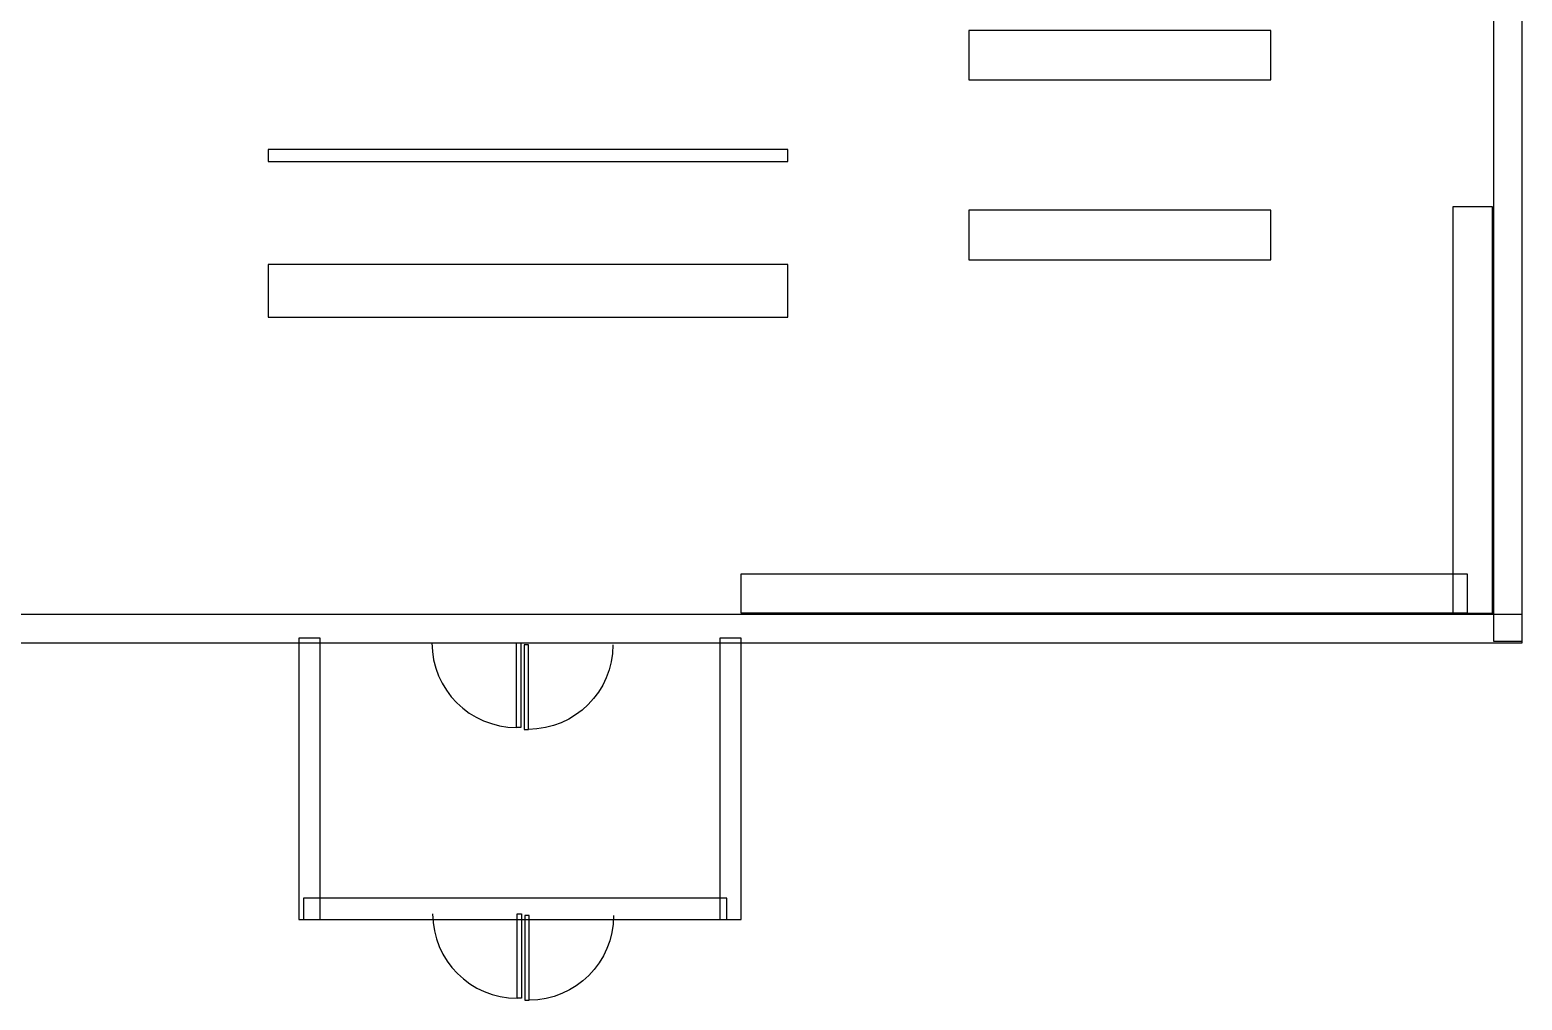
# Model space of a CAD drawing. Extents: x -101 to 1467, y -162 to 1113.
# Drawn here: x 790 to 1467, y -162 to 278 of the extents above; entities that cross this region are included whole.
import ezdxf

# ---------------------------------------------------------------- set-up
doc = ezdxf.new("R2010")
doc.units = 0
doc.layers.add('Oakfire_Kenosha_2019_V3', color=7, linetype='CONTINUOUS')

msp = doc.modelspace()

# ---------------------------------------------------------------- linework, layer by layer
at = {"layer": 'Oakfire_Kenosha_2019_V3', "color": 7}
for points in [[(1454.3, 0.8), (1467.27, 0.8), (1467.27, 834.53), (1454.3, 834.53)], [(1216.13, 255.68), (1353.23, 255.68), (1353.23, 278.15), (1216.13, 278.15)], [(898.16, 218.6), (1134, 218.6), (1134, 224.04), (898.16, 224.04)], [(1216.13, 173.98), (1353.23, 173.98), (1353.23, 196.45), (1216.13, 196.45)], [(1453.72, 13.3), (1435.97, 13.3), (1435.97, 198.17), (1453.72, 198.17)], [(898.16, 147.84), (1134, 147.84), (1134, 171.87), (898.16, 171.87)], [(1112.8, 31.31), (1442.37, 31.31), (1442.37, 13.56), (1112.8, 13.56)], [(0, 0), (1467.27, 0), (1467.27, 12.97), (0, 12.97)], [(921.74, 2.22), (912.08, 2.22), (912.08, -125.58), (921.74, -125.58)], [(1012.78, -38.39), (1010.86, -38.39), (1010.86, 0), (1012.78, 0)], [(1112.8, 2.22), (1103.14, 2.22), (1103.14, -125.58), (1112.8, -125.58)], [(1014.29, -39.25), (1016.21, -39.25), (1016.21, -0.85), (1014.29, -0.85)], [(914.12, -125.58), (1106.25, -125.58), (1106.25, -115.92), (914.12, -115.92)], [(1013.1, -161.37), (1011.17, -161.37), (1011.17, -122.98), (1013.1, -122.98)], [(1014.6, -162.23), (1016.52, -162.23), (1016.52, -123.84), (1014.6, -123.84)]]:
    msp.add_lwpolyline(points, close=True, dxfattribs=at)
at = {"layer": 'Oakfire_Kenosha_2019_V3', "color": 1}
for points in [[(972.46, 0), (972.46, -21.2), (989.65, -38.39), (1010.86, -38.39)], [(1054.61, -0.85), (1054.61, -22.06), (1037.42, -39.25), (1016.21, -39.25)], [(972.78, -122.98), (972.78, -144.19), (989.96, -161.37), (1011.17, -161.37)], [(1054.92, -123.84), (1054.92, -145.04), (1037.73, -162.23), (1016.52, -162.23)]]:
    msp.add_open_spline(points, degree=3, dxfattribs=at)

doc.saveas('drawing.dxf')
